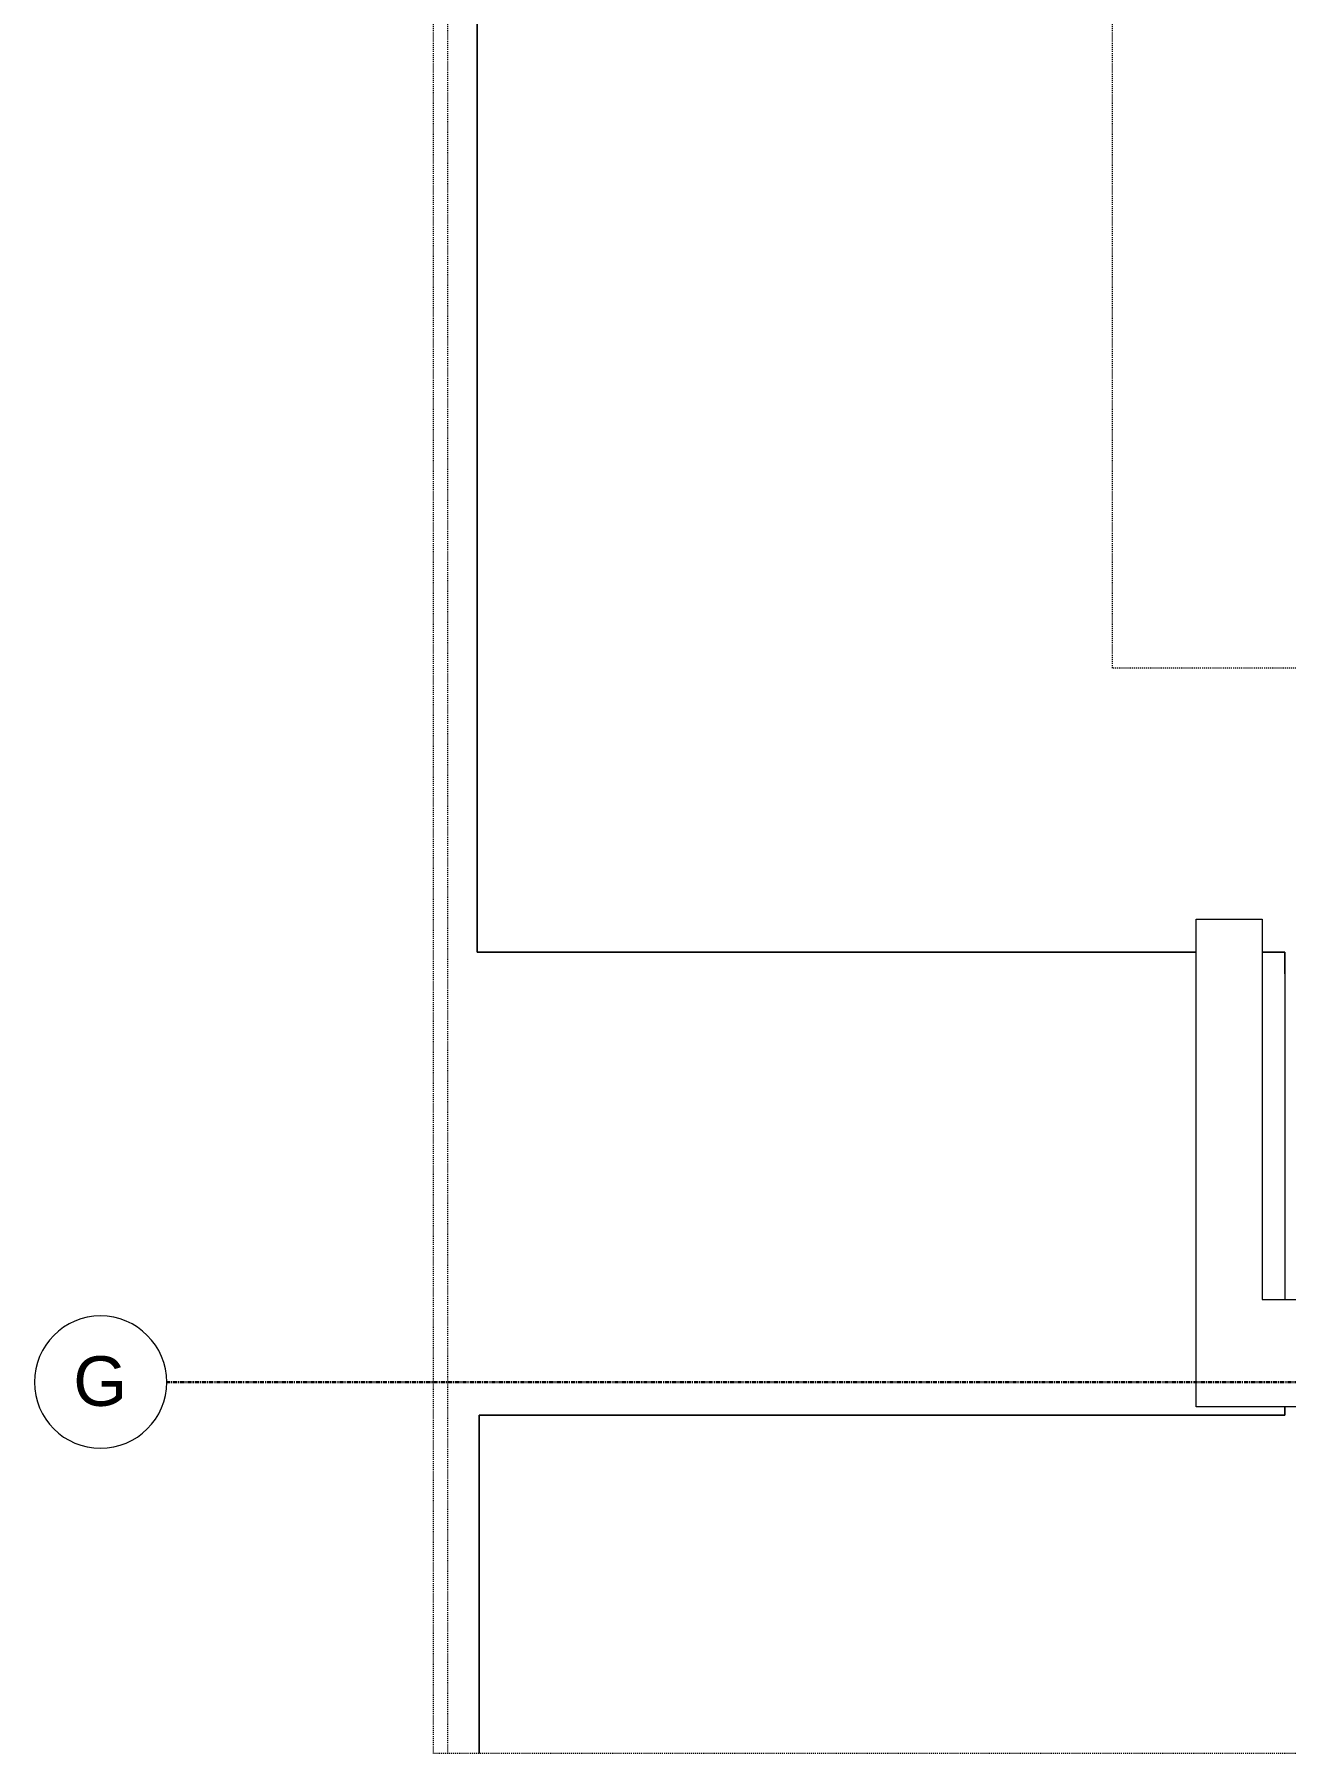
# Model space of a CAD drawing. Header units: inches. Extents: x -4058 to -1781, y 9814 to 12289.
# Drawn here: x -4057.8 to -3906.5, y 9846.3 to 10054.2 of the extents above; entities that cross this region are included whole.
import ezdxf

# ---------------------------------------------------------------- set-up
doc = ezdxf.new("R2010")
doc.units = ezdxf.units.IN
doc.header["$MEASUREMENT"] = 0
for name, pattern in [('Aligning Line 1_8_', [0.25, 0.125, -0.125]), ('Aligning Line 1_8__2_', [0.25, 0.125, -0.125]), ('Dash_2_', [0.25, 0.125, -0.125]), ('Grid Line 1_2__2_', [0.875, 0.5, -0.125, 0.125, -0.125])]:
    doc.linetypes.add(name, pattern=pattern)
for name, color, linetype, lineweight in [('0-1', 7, 'Continuous', 5), ('0-3', 165, 'Continuous', 5), ('C-TOPO', 7, 'Continuous', 9), ('G-ANNO-SYMB', 111, 'Aligning Line 1_8_', 9), ('G-ANNO-SYMB-2', 147, 'Aligning Line 1_8__2_', 9), ('G-ANNO-SYMB-4', 111, 'Dash_2_', 9), ('S-GRID-2', 1, 'Grid Line 1_2__2_', 30), ('S-GRID-IDEN', 1, 'Continuous', 9), ('S-GRID-IDEN-1', 147, 'Continuous', 9)]:
    doc.layers.add(name, color=color, linetype=linetype, lineweight=lineweight)
doc.styles.add('Arial', font='arial.ttf', dxfattribs={"height": 6})

# ---------------------------------------------------------------- blocks, each defined once
blk = doc.blocks.new('CTR  - Topography_rvt-1-UNIT PLANS - 2ND FLOOR')
at = {"layer": 'C-TOPO'}
for p, q in [((-4004.23, 10159.19), (-4004.23, 10028.36)), ((-4004.23, 10028.36), (-4004.23, 10159.19)), ((-4004.23, 10028.36), (-4004.23, 10022.96)), ((-4004.23, 10022.96), (-4004.23, 10028.36)), ((-4004.23, 10022.96), (-4004.23, 10014.41)), ((-4004.23, 10014.41), (-4004.23, 10022.96)), ((-4004.23, 10014.41), (-4004.23, 9943.19)), ((-4004.23, 9943.19), (-4004.23, 10014.41)), ((-3917.32, 9946.04), (-3917.32, 9947.19)), ((-3917.32, 9947.19), (-3915.65, 9947.19)), ((-3915.65, 9947.19), (-3915.29, 9947.19)), ((-3915.29, 9947.19), (-3914.97, 9947.19)), ((-3914.97, 9947.19), (-3909.32, 9947.19)), ((-3909.32, 9947.19), (-3909.32, 9943.19)), ((-3917.32, 9943.19), (-3917.32, 9946.04)), ((-4004.23, 9943.19), (-3993.16, 9943.19)), ((-3993.16, 9943.19), (-4004.23, 9943.19)), ((-3993.16, 9943.19), (-3921.46, 9943.19)), ((-3921.46, 9943.19), (-3993.16, 9943.19)), ((-3921.46, 9943.19), (-3917.32, 9943.19)), ((-3917.32, 9943.19), (-3921.46, 9943.19)), ((-3917.32, 9942.46), (-3917.32, 9943.19)), ((-3909.32, 9943.19), (-3906.57, 9943.19)), ((-3906.57, 9943.19), (-3909.32, 9943.19)), ((-3909.32, 9943.19), (-3909.32, 9942.74)), ((-3906.57, 9943.19), (-3906.57, 9940.58)), ((-3906.57, 9940.58), (-3906.57, 9943.19)), ((-3917.32, 9905.66), (-3917.32, 9942.46)), ((-3909.32, 9942.74), (-3909.32, 9941.4)), ((-3909.32, 9941.4), (-3909.32, 9941.06)), ((-3909.32, 9941.06), (-3909.32, 9923.73)), ((-3906.57, 9940.58), (-3906.57, 9901.19)), ((-3906.57, 9940.58), (-3906.57, 9901.19)), ((-3909.32, 9923.73), (-3909.32, 9901.19)), ((-3917.32, 9888.19), (-3917.32, 9905.66)), ((-3909.32, 9901.19), (-3906.57, 9901.19)), ((-3906.57, 9901.19), (-3856.56, 9901.19)), ((-3997.9, 9887.19), (-4003.99, 9887.19)), ((-4003.99, 9887.19), (-4003.99, 9880.67)), ((-4003.99, 9880.67), (-4003.99, 9887.19)), ((-4003.99, 9887.19), (-3997.9, 9887.19)), ((-3991.92, 9887.19), (-3997.9, 9887.19)), ((-3997.9, 9887.19), (-3991.92, 9887.19)), ((-3943.72, 9887.19), (-3991.92, 9887.19)), ((-3991.92, 9887.19), (-3943.72, 9887.19)), ((-3915.29, 9887.19), (-3943.72, 9887.19)), ((-3943.72, 9887.19), (-3915.29, 9887.19)), ((-3915.4, 9888.19), (-3917.32, 9888.19)), ((-3915.12, 9888.19), (-3915.4, 9888.19)), ((-3906.57, 9887.19), (-3915.29, 9887.19)), ((-3915.29, 9887.19), (-3906.57, 9887.19)), ((-3906.57, 9888.19), (-3915.12, 9888.19)), ((-3840.05, 9888.19), (-3906.57, 9888.19)), ((-3906.57, 9888.19), (-3906.57, 9887.19)), ((-3906.57, 9887.19), (-3906.57, 9888.19)), ((-4003.99, 9880.67), (-4003.99, 9846.69)), ((-4003.99, 9846.69), (-4003.99, 9880.67)), ((-4003.99, 9846.69), (-4003.99, 9846.27)), ((-4003.99, 9846.27), (-4003.99, 9846.69))]:
    blk.add_line(p, q, dxfattribs=at)
blk = doc.blocks.new('Grid - Grid Head - Circle-1738874-UNIT PLANS - 2ND FLOOR')
at = {"layer": 'S-GRID-IDEN-1'}
for start, end in [(360, 180), (180, 360)]:
    blk.add_arc((0, 0), 0.25, start, end, dxfattribs=at)
blk = doc.blocks.new('CTR - 1st Phase - Structure_rvt-1-UNIT PLANS - 2ND FLOOR')
at = {"layer": 'G-ANNO-SYMB-2'}
blk.add_line((-4007.78, 9846.27), (-4007.78, 12240.76), dxfattribs=at)
at = {"layer": 'S-GRID-2'}
blk.add_line((-1781.27, 9891.19), (-4041.78, 9891.19), dxfattribs=at)
at = {"layer": '0-3', "xscale": 31.99999999999999, "yscale": 31.99999999999999, "zscale": 31.99999999999999, "rotation": 89.99999999999987}
blk.add_blockref('Grid - Grid Head - Circle-1738874-UNIT PLANS - 2ND FLOOR', (-4049.78, 9891.19), dxfattribs=at)
at = {"layer": 'S-GRID-IDEN', "insert": (-4053.08, 9894.32), "char_height": 6, "width": 7.979, "attachment_point": 1, "style": 'Arial'}
blk.add_mtext('G', dxfattribs=at)

msp = doc.modelspace()

# ---------------------------------------------------------------- linework, layer by layer
at = {"layer": 'G-ANNO-SYMB'}
for p, q in [((-4009.5295, 9846.2766), (-4009.5295, 12240.74859)), ((-1813.52288, 9846.2766), (-4009.5295, 9846.2766))]:
    msp.add_line(p, q, dxfattribs=at)
at = {"layer": 'G-ANNO-SYMB-4'}
for p, q in [((-3927.40682, 9977.52729), (-3927.40682, 10380.92078)), ((-3335.72374, 9977.52729), (-3927.40682, 9977.52729))]:
    msp.add_line(p, q, dxfattribs=at)

# ---------------------------------------------------------------- block references
at = {"layer": '0-1'}
for name in ['CTR - 1st Phase - Structure_rvt-1-UNIT PLANS - 2ND FLOOR', 'CTR  - Topography_rvt-1-UNIT PLANS - 2ND FLOOR']:
    msp.add_blockref(name, (0, 0), dxfattribs=at)

doc.saveas('drawing.dxf')
